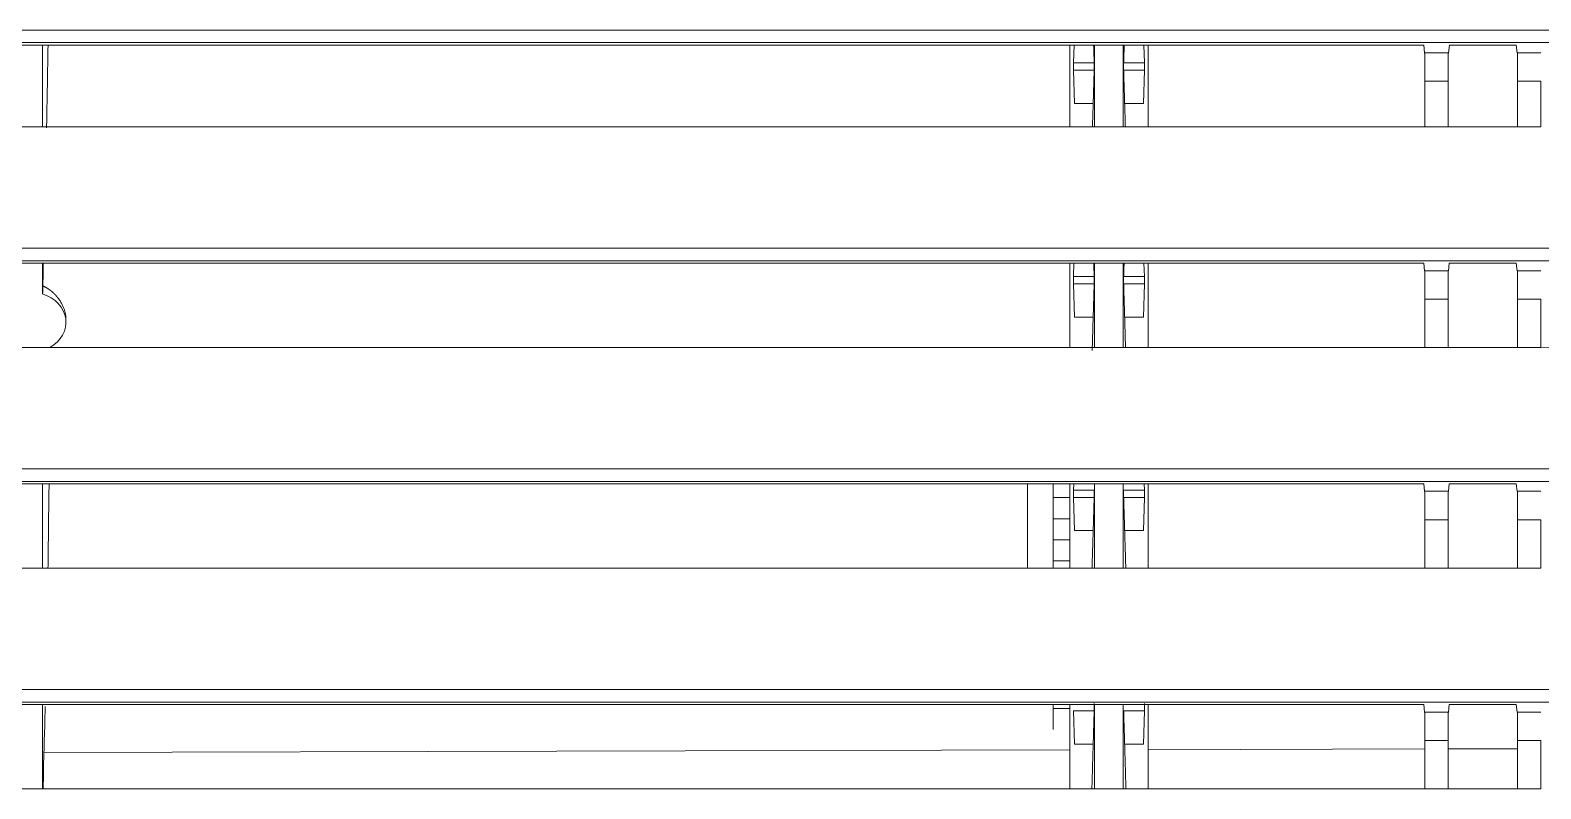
# Model space of a CAD drawing. Header units: millimetres. Extents: x 70151 to 230897, y 35202 to 113211.
# Drawn here: x 178958.6 to 179064.2, y 68887.8 to 68940.8 of the extents above; entities that cross this region are included whole.
import ezdxf

# ---------------------------------------------------------------- set-up
doc = ezdxf.new("R2010")
doc.units = ezdxf.units.MM
doc.header["$LTSCALE"] = 50
doc.layers.add('2-con', color=2, linetype='Continuous')
doc.layers.add('mark-B', color=2, linetype='Continuous', lineweight=20)

# ---------------------------------------------------------------- blocks, each defined once
blk = doc.blocks.new('무풍1WAY 대형')
at = {"layer": 'mark-B'}
for p, q in [((-409.33, -131.7), (-409.33, -128.33)), ((-409.33, -128.33), (-407.7, -128.33)), ((-407.7, -128.33), (-407.7, -131.7)), ((-407.7, -128.33), (-402.85, -128.33)), ((-402.85, -131.7), (-402.85, -128.33)), ((-402.85, -128.33), (-401.23, -128.33)), ((-401.23, -131.7), (-401.23, -128.33)), ((-401.23, -128.33), (-215.13, -128.33)), ((-381.88, -134.22), (-381.88, -128.33)), ((-376.4, -128.33), (-376.4, -134.22)), ((-304.6, -128.33), (-304.6, -134.22)), ((-304.69, -130.87), (-376.4, -131.05)), ((-409.33, -131.7), (-407.7, -131.7)), ((-402.85, -131.11), (-407.71, -131.12)), ((-402.85, -131.7), (-401.23, -131.7)), ((-381.88, -131.06), (-401.23, -131.11)), ((-381.55, -131.44), (-381.62, -133.77)), ((-381.55, -131.44), (-380.24, -131.44)), ((-378.04, -131.44), (-376.73, -131.44)), ((-376.66, -133.77), (-376.73, -131.44)), ((-375.24, -132.47), (-375.24, -133.95)), ((-375.24, -132.47), (-375.24, -133.95)), ((-407.69, -133.69), (-409.34, -133.69)), ((-407.69, -133.69), (-407.62, -134.22)), ((-402.93, -134.22), (-402.87, -133.69)), ((-401.21, -133.69), (-402.87, -133.69)), ((-401.15, -134.22), (-401.21, -133.69)), ((-381.62, -133.77), (-380.17, -133.77)), ((-378.11, -133.77), (-376.66, -133.77)), ((-376.4, -133.95), (-375.24, -133.95)), ((-376.4, -133.95), (-375.24, -133.95)), ((-375.24, -133.95), (-375.24, -134.22)), ((-375.24, -133.95), (-375.24, -134.22)), ((-471.95, -134.39), (471.93, -134.39)), ((-402.93, -134.22), (-407.62, -134.22)), ((-215.22, -134.22), (-401.15, -134.22)), ((471.93, -135.26), (-471.95, -135.26)), ((-409.33, -147.14), (-409.33, -143.76)), ((-409.33, -143.76), (-407.7, -143.76)), ((-407.7, -143.76), (-407.7, -147.14)), ((-407.7, -143.76), (-402.85, -143.76)), ((-402.85, -147.14), (-402.85, -143.76)), ((-402.85, -143.76), (-401.23, -143.76)), ((-401.23, -147.14), (-401.23, -143.76)), ((-401.23, -143.76), (-215.13, -143.76)), ((-381.88, -149.65), (-381.88, -143.76)), ((-376.4, -143.76), (-376.4, -149.65)), ((-376.4, -144.26), (-375.24, -144.26)), ((-376.4, -144.26), (-375.24, -144.26)), ((-375.24, -143.76), (-375.24, -144.26)), ((-375.24, -143.76), (-375.24, -144.26)), ((-375.24, -144.26), (-375.24, -145.74)), ((-375.24, -144.26), (-375.24, -145.74)), ((-373.44, -149.66), (-373.44, -143.76)), ((-373.44, -149.66), (-373.44, -143.76)), ((-304.6, -143.76), (-304.6, -149.66)), ((-381.55, -146.38), (-381.62, -148.71)), ((-381.55, -146.38), (-380.24, -146.38)), ((-378.04, -146.38), (-376.73, -146.38)), ((-376.66, -148.71), (-376.73, -146.38)), ((-376.4, -145.74), (-375.24, -145.74)), ((-376.4, -145.74), (-375.24, -145.74)), ((-375.24, -145.74), (-375.24, -147.21)), ((-375.24, -145.74), (-375.24, -147.21)), ((-409.33, -147.14), (-407.7, -147.14)), ((-402.85, -147.14), (-401.23, -147.14)), ((-376.4, -147.21), (-375.24, -147.21)), ((-376.4, -147.21), (-375.24, -147.21)), ((-375.24, -147.21), (-375.24, -148.69)), ((-375.24, -147.21), (-375.24, -148.69)), ((-381.62, -148.71), (-380.17, -148.71)), ((-378.11, -148.71), (-376.66, -148.71)), ((-376.4, -148.69), (-375.24, -148.69)), ((-376.4, -148.69), (-375.24, -148.69)), ((-375.24, -148.69), (-375.24, -149.66)), ((-375.24, -148.69), (-375.24, -149.66)), ((-469.22, -149.82), (469.2, -149.82)), ((-407.69, -149.13), (-409.34, -149.13)), ((-407.69, -149.13), (-407.62, -149.66)), ((-402.93, -149.66), (-407.62, -149.66)), ((-402.93, -149.66), (-402.87, -149.13)), ((-401.21, -149.13), (-402.87, -149.13)), ((-401.15, -149.66), (-401.21, -149.13)), ((-215.22, -149.66), (-401.15, -149.66)), ((-381.62, -149.22), (-381.6, -149.66)), ((-380.17, -149.22), (-381.62, -149.22)), ((-376.66, -149.22), (-378.11, -149.22)), ((-376.68, -149.66), (-376.66, -149.22)), ((469.2, -150.7), (-469.22, -150.7)), ((-409.33, -162.58), (-409.33, -159.2)), ((-409.33, -159.2), (-407.7, -159.2)), ((-407.7, -159.2), (-407.7, -162.58)), ((-407.7, -159.2), (-402.85, -159.2)), ((-402.85, -162.58), (-402.85, -159.2)), ((-402.85, -159.2), (-401.23, -159.2)), ((-401.23, -162.58), (-401.23, -159.2)), ((-401.23, -159.2), (-215.13, -159.2)), ((-381.88, -165.09), (-381.88, -159.2)), ((-376.4, -159.2), (-376.4, -165.09)), ((-381.55, -161.32), (-381.62, -163.64)), ((-381.55, -161.32), (-380.24, -161.32)), ((-378.04, -161.32), (-376.73, -161.32)), ((-376.66, -163.64), (-376.73, -161.32)), ((-306.23, -160.95), (-306.23, -161.19)), ((-409.33, -162.58), (-407.7, -162.58)), ((-402.85, -162.58), (-401.23, -162.58)), ((-381.62, -163.64), (-380.17, -163.64)), ((-378.11, -163.64), (-376.66, -163.64)), ((-304.6, -162.93), (-304.6, -165.09)), ((-407.69, -164.56), (-409.34, -164.56)), ((-407.69, -164.56), (-407.62, -165.09)), ((-402.93, -165.09), (-402.87, -164.56)), ((-401.21, -164.56), (-402.87, -164.56)), ((-401.15, -165.09), (-401.21, -164.56)), ((-381.62, -164.16), (-381.59, -165.09)), ((-380.17, -164.16), (-381.62, -164.16)), ((-376.66, -164.16), (-378.11, -164.16)), ((-376.69, -165.09), (-376.66, -164.16)), ((-466.49, -165.26), (466.47, -165.26)), ((-402.93, -165.09), (-407.62, -165.09)), ((-215.22, -165.09), (-401.15, -165.09)), ((466.47, -166.13), (-466.49, -166.13)), ((-409.33, -177.81), (-409.33, -174.63)), ((-409.33, -174.63), (-407.7, -174.63)), ((-407.7, -174.63), (-407.7, -177.81)), ((-407.7, -174.63), (-402.85, -174.63)), ((-402.85, -177.81), (-402.85, -174.63)), ((-402.85, -174.63), (-401.23, -174.63)), ((-401.23, -177.81), (-401.23, -174.63)), ((-401.23, -174.63), (-215.13, -174.63)), ((-381.88, -180.34), (-381.88, -174.63)), ((-376.4, -174.63), (-376.4, -180.34)), ((-304.6, -174.63), (-304.6, -180.34)), ((-381.55, -176.25), (-381.62, -178.58)), ((-381.55, -176.25), (-380.24, -176.25)), ((-378.04, -176.25), (-376.73, -176.25)), ((-376.66, -178.58), (-376.73, -176.25)), ((-409.33, -177.81), (-407.7, -177.81)), ((-402.85, -177.81), (-401.23, -177.81)), ((-381.62, -178.58), (-380.17, -178.58)), ((-381.62, -179.1), (-381.58, -180.34)), ((-380.17, -179.1), (-381.62, -179.1)), ((-378.11, -178.58), (-376.66, -178.58)), ((-376.66, -179.1), (-378.11, -179.1)), ((-376.7, -180.34), (-376.66, -179.1)), ((-463.79, -180.51), (463.77, -180.51)), ((-407.69, -179.8), (-409.34, -179.8)), ((-407.69, -179.8), (-407.62, -180.34)), ((-402.94, -180.34), (-407.62, -180.34)), ((-402.94, -180.34), (-402.87, -179.8)), ((-401.21, -179.8), (-402.87, -179.8)), ((-401.15, -180.34), (-401.21, -179.8)), ((-215.22, -180.34), (-401.15, -180.34)), ((463.77, -181.38), (-463.79, -181.38))]:
    blk.add_line(p, q, dxfattribs=at)
for centre, major_axis, ratio, start_param, end_param in [((-407.69, -131.7), (0, -1.99), 0.008727, 4.712389, 6.213372), ((-402.87, -131.7), (0, -1.99), 0.008727, 0.069813, 1.570796), ((-401.21, -131.7), (0, -1.99), 0.008727, 4.712389, 6.213372), ((-407.69, -147.14), (0, -1.99), 0.008727, 4.712389, 6.213372), ((-402.87, -147.14), (0, -1.99), 0.008727, 0.069813, 1.570796), ((-401.21, -147.14), (0, -1.99), 0.008727, 4.712389, 6.213372), ((-303.74, -160.95), (-2.49, 0), 0.848048, 5.296372, 7.502412), ((-407.69, -162.58), (0, -1.99), 0.008727, 4.712389, 6.213372), ((-402.87, -162.58), (0, -1.99), 0.008727, 0.069813, 1.570796), ((-401.21, -162.58), (0, -1.99), 0.008727, 4.712389, 6.213372), ((-407.69, -177.81), (0, -1.99), 0.008727, 4.712389, 6.213372), ((-402.87, -177.81), (0, -1.99), 0.008727, 0.069813, 1.570796), ((-401.21, -177.81), (0, -1.99), 0.008727, 4.712389, 6.213372)]:
    blk.add_ellipse(centre, major_axis=major_axis, ratio=ratio, start_param=start_param, end_param=end_param, dxfattribs=at)
for points, degree in [([(-380.33, -128.33), (-380.24, -131.44)], 1), ([(-380.14, -128.33), (-380.14, -134.22)], 1), ([(-378.14, -134.22), (-378.14, -128.33)], 1), ([(-378.04, -131.44), (-377.95, -128.33)], 1), ([(-380.24, -131.44), (-380.17, -133.77)], 1), ([(-378.11, -133.77), (-378.04, -131.44)], 1), ([(-378.11, -134.29), (-378.11, -134.25), (-378.11, -134.11), (-378.11, -133.95), (-378.11, -133.81), (-378.11, -133.77)], 2), ([(-380.32, -143.76), (-380.24, -146.38)], 1), ([(-380.14, -143.76), (-380.14, -149.66)], 1), ([(-378.14, -149.66), (-378.14, -143.76)], 1), ([(-378.04, -146.38), (-377.96, -143.76)], 1), ([(-380.24, -146.38), (-380.17, -148.71)], 1), ([(-378.11, -148.71), (-378.04, -146.38)], 1), ([(-380.17, -148.71), (-380.17, -148.75), (-380.17, -148.88), (-380.17, -149.04), (-380.17, -149.18), (-380.17, -149.22)], 2), ([(-378.11, -149.22), (-378.11, -149.18), (-378.11, -149.05), (-378.11, -148.89), (-378.11, -148.75), (-378.11, -148.71)], 2), ([(-409.33, -159.2), (-428.64, -159.33), (-447.95, -159.46), (-467.27, -159.59)], 3), ([(-380.3, -159.2), (-380.24, -161.32)], 1), ([(-380.14, -159.2), (-380.14, -165.09)], 1), ([(-378.14, -165.09), (-378.14, -159.2)], 1), ([(-378.04, -161.32), (-377.97, -158.98)], 1), ([(-380.24, -161.32), (-380.17, -163.64)], 1), ([(-378.11, -163.64), (-378.04, -161.32)], 1), ([(-380.17, -163.64), (-380.17, -163.68), (-380.17, -163.82), (-380.17, -163.98), (-380.17, -164.12), (-380.17, -164.16)], 2), ([(-378.11, -164.16), (-378.11, -164.12), (-378.11, -163.98), (-378.11, -163.82), (-378.11, -163.68), (-378.11, -163.64)], 2), ([(-380.17, -164.16), (-380.2, -165.09)], 1), ([(-378.08, -165.09), (-378.11, -164.16)], 1), ([(-380.29, -174.63), (-380.24, -176.25)], 1), ([(-380.14, -174.63), (-380.14, -180.34)], 1), ([(-378.14, -180.34), (-378.14, -174.63)], 1), ([(-378.04, -176.25), (-377.99, -174.63)], 1), ([(-380.24, -176.25), (-380.17, -178.58)], 1), ([(-378.11, -178.58), (-378.04, -176.25)], 1), ([(-380.17, -179.1), (-380.21, -180.34)], 1), ([(-380.17, -178.58), (-380.17, -178.62), (-380.17, -178.76), (-380.17, -178.92), (-380.17, -179.06), (-380.17, -179.1)], 2), ([(-378.11, -179.1), (-378.11, -179.06), (-378.11, -178.92), (-378.11, -178.76), (-378.11, -178.62), (-378.11, -178.58)], 2), ([(-378.07, -180.34), (-378.11, -179.1)], 1)]:
    blk.add_open_spline(points, degree=degree, dxfattribs=at)
for points, knots in [([(-304.69, -130.87), (-304.68, -130.68), (-304.68, -130.46), (-304.67, -130.18), (-304.67, -130.12), (-304.67, -130.03), (-304.67, -130), (-304.67, -129.94), (-304.66, -129.8), (-304.66, -129.52), (-304.65, -129.28), (-304.65, -129.09), (-304.65, -129), (-304.65, -128.9), (-304.65, -128.84), (-304.65, -128.81), (-304.64, -128.63), (-304.64, -128.48), (-304.64, -128.33)], [0, 0, 0, 0, 0.276548, 0.276548, 0.345686, 0.345686, 0.380254, 0.380254, 0.414823, 0.553097, 0.691371, 0.691371, 0.760508, 0.795077, 0.795077, 0.829645, 0.829645, 1, 1, 1, 1]), ([(-304.78, -134.07), (-304.78, -133.98), (-304.77, -133.81), (-304.77, -133.64), (-304.77, -133.5), (-304.76, -133.43), (-304.75, -133.08), (-304.75, -132.8), (-304.74, -132.38), (-304.73, -132.24), (-304.72, -131.96), (-304.71, -131.55), (-304.7, -131.14), (-304.69, -130.87)], [0, 0, 0, 0, 0.089016, 0.154087, 0.154087, 0.219157, 0.219157, 0.479438, 0.479438, 0.609578, 0.609578, 0.739719, 1, 1, 1, 1]), ([(-381.62, -133.77), (-381.62, -133.77), (-381.62, -133.77), (-381.62, -133.78), (-381.62, -133.78), (-381.62, -133.79), (-381.62, -133.79), (-381.62, -133.8), (-381.62, -133.8), (-381.62, -133.81), (-381.62, -133.81), (-381.62, -133.82), (-381.62, -133.83), (-381.62, -133.83), (-381.62, -133.84), (-381.62, -133.84), (-381.62, -133.85), (-381.62, -133.86), (-381.62, -133.86), (-381.62, -133.87), (-381.62, -133.88), (-381.62, -133.88), (-381.62, -133.89), (-381.62, -133.9), (-381.62, -133.91), (-381.62, -133.91), (-381.62, -133.92), (-381.62, -133.93), (-381.62, -133.93), (-381.62, -133.94), (-381.62, -133.95), (-381.62, -133.96), (-381.62, -133.96), (-381.62, -133.97), (-381.62, -133.98), (-381.62, -133.98), (-381.62, -133.99), (-381.62, -134), (-381.62, -134.01), (-381.62, -134.01), (-381.62, -134.02), (-381.62, -134.03), (-381.62, -134.04), (-381.62, -134.06), (-381.62, -134.07), (-381.62, -134.08), (-381.62, -134.1), (-381.62, -134.11), (-381.62, -134.13), (-381.62, -134.14), (-381.62, -134.16), (-381.62, -134.17), (-381.62, -134.18), (-381.62, -134.2), (-381.62, -134.21), (-381.62, -134.22), (-381.62, -134.23), (-381.62, -134.25), (-381.62, -134.26), (-381.62, -134.27), (-381.62, -134.28), (-381.62, -134.28), (-381.62, -134.29)], [0, 0, 0, 0, 0.013747, 0.027429, 0.041048, 0.054602, 0.068093, 0.08152, 0.094883, 0.108181, 0.121416, 0.134587, 0.147694, 0.160737, 0.173716, 0.186631, 0.199482, 0.212269, 0.224992, 0.237651, 0.250246, 0.262777, 0.275245, 0.287648, 0.299987, 0.312263, 0.324474, 0.336622, 0.348705, 0.360725, 0.372681, 0.384572, 0.3964, 0.408164, 0.419864, 0.4315, 0.443072, 0.454581, 0.466025, 0.477405, 0.488722, 0.499974, 0.52253, 0.545343, 0.568414, 0.591742, 0.615327, 0.63917, 0.66327, 0.687627, 0.712242, 0.737115, 0.762244, 0.787632, 0.813276, 0.839179, 0.865338, 0.891756, 0.91843, 0.945363, 0.972553, 1, 1, 1, 1]), ([(-305.05, -149.66), (-305.05, -149.62), (-305.05, -149.43), (-305.04, -148.95), (-305.03, -148.22), (-305.02, -147.47), (-305.02, -146.95), (-305.01, -146.72), (-305.01, -146.57), (-305.01, -146.5), (-305, -145.82), (-304.99, -144.93), (-304.98, -144.03), (-304.97, -143.74)], [0, 0, 0, 0, 0.020279, 0.095944, 0.247276, 0.398608, 0.474274, 0.512107, 0.512107, 0.54994, 0.54994, 0.852603, 1, 1, 1, 1]), ([(-381.62, -148.71), (-381.62, -148.71), (-381.62, -148.71), (-381.62, -148.72), (-381.62, -148.72), (-381.62, -148.73), (-381.62, -148.73), (-381.62, -148.74), (-381.62, -148.74), (-381.62, -148.75), (-381.62, -148.75), (-381.62, -148.76), (-381.62, -148.76), (-381.62, -148.77), (-381.62, -148.78), (-381.62, -148.78), (-381.62, -148.79), (-381.62, -148.8), (-381.62, -148.8), (-381.62, -148.81), (-381.62, -148.82), (-381.62, -148.82), (-381.62, -148.83), (-381.62, -148.84), (-381.62, -148.84), (-381.62, -148.85), (-381.62, -148.86), (-381.62, -148.86), (-381.62, -148.87), (-381.62, -148.88), (-381.62, -148.89), (-381.62, -148.89), (-381.62, -148.9), (-381.62, -148.91), (-381.62, -148.92), (-381.62, -148.92), (-381.62, -148.93), (-381.62, -148.94), (-381.62, -148.94), (-381.62, -148.95), (-381.62, -148.96), (-381.62, -148.97), (-381.62, -148.98), (-381.62, -148.99), (-381.62, -149.01), (-381.62, -149.02), (-381.62, -149.04), (-381.62, -149.05), (-381.62, -149.07), (-381.62, -149.08), (-381.62, -149.09), (-381.62, -149.11), (-381.62, -149.12), (-381.62, -149.13), (-381.62, -149.15), (-381.62, -149.16), (-381.62, -149.17), (-381.62, -149.18), (-381.62, -149.19), (-381.62, -149.21), (-381.62, -149.21), (-381.62, -149.22), (-381.62, -149.22)], [0, 0, 0, 0, 0.013747, 0.027429, 0.041048, 0.054602, 0.068093, 0.08152, 0.094883, 0.108181, 0.121416, 0.134587, 0.147694, 0.160737, 0.173716, 0.186631, 0.199482, 0.212269, 0.224992, 0.237651, 0.250246, 0.262777, 0.275245, 0.287648, 0.299987, 0.312263, 0.324474, 0.336622, 0.348705, 0.360725, 0.372681, 0.384573, 0.3964, 0.408164, 0.419864, 0.4315, 0.443072, 0.454581, 0.466025, 0.477405, 0.488722, 0.499974, 0.52253, 0.545343, 0.568414, 0.591742, 0.615327, 0.63917, 0.66327, 0.687627, 0.712242, 0.737115, 0.762244, 0.787632, 0.813276, 0.839179, 0.865338, 0.891756, 0.91843, 0.945363, 0.972553, 1, 1, 1, 1]), ([(-376.66, -149.22), (-376.66, -149.22), (-376.66, -149.22), (-376.66, -149.21), (-376.66, -149.21), (-376.66, -149.21), (-376.66, -149.2), (-376.66, -149.19), (-376.66, -149.19), (-376.66, -149.18), (-376.66, -149.18), (-376.66, -149.17), (-376.66, -149.17), (-376.66, -149.16), (-376.66, -149.15), (-376.66, -149.15), (-376.66, -149.14), (-376.66, -149.13), (-376.66, -149.13), (-376.66, -149.12), (-376.66, -149.11), (-376.66, -149.11), (-376.66, -149.1), (-376.66, -149.09), (-376.66, -149.09), (-376.66, -149.08), (-376.66, -149.07), (-376.66, -149.07), (-376.66, -149.06), (-376.66, -149.05), (-376.66, -149.04), (-376.66, -149.04), (-376.66, -149.03), (-376.66, -149.02), (-376.66, -149.01), (-376.66, -149.01), (-376.66, -149), (-376.66, -148.99), (-376.66, -148.99), (-376.66, -148.98), (-376.66, -148.97), (-376.66, -148.96), (-376.66, -148.95), (-376.66, -148.94), (-376.66, -148.92), (-376.66, -148.91), (-376.66, -148.89), (-376.66, -148.88), (-376.66, -148.86), (-376.66, -148.85), (-376.66, -148.84), (-376.66, -148.82), (-376.66, -148.81), (-376.66, -148.8), (-376.66, -148.78), (-376.66, -148.77), (-376.66, -148.76), (-376.66, -148.75), (-376.66, -148.74), (-376.66, -148.72), (-376.66, -148.72), (-376.66, -148.71), (-376.66, -148.71)], [0, 0, 0, 0, 0.013748, 0.027432, 0.041052, 0.054607, 0.068099, 0.081527, 0.09489, 0.10819, 0.121425, 0.134597, 0.147704, 0.160748, 0.173727, 0.186643, 0.199494, 0.212281, 0.225005, 0.237664, 0.250259, 0.262791, 0.275258, 0.287661, 0.3, 0.312275, 0.324487, 0.336634, 0.348717, 0.360736, 0.372691, 0.384582, 0.39641, 0.408173, 0.419872, 0.431507, 0.443078, 0.454585, 0.466029, 0.477408, 0.488723, 0.499974, 0.522542, 0.545365, 0.568445, 0.591781, 0.615372, 0.639221, 0.663325, 0.687685, 0.712302, 0.737175, 0.762304, 0.78769, 0.813331, 0.839229, 0.865384, 0.891794, 0.918461, 0.945384, 0.972564, 1, 1, 1, 1]), ([(-304.62, -163.49), (-304.63, -163.49), (-304.64, -163.48), (-304.67, -163.47), (-304.69, -163.46), (-304.71, -163.45), (-304.74, -163.44), (-304.76, -163.43), (-304.78, -163.41), (-304.81, -163.4), (-304.83, -163.39), (-304.85, -163.38), (-304.88, -163.36), (-304.9, -163.35), (-304.92, -163.34), (-304.94, -163.32), (-304.97, -163.31), (-304.99, -163.29), (-305.01, -163.28), (-305.03, -163.26), (-305.05, -163.25), (-305.07, -163.23), (-305.1, -163.22), (-305.12, -163.2), (-305.14, -163.19), (-305.16, -163.17), (-305.18, -163.16), (-305.2, -163.14), (-305.22, -163.12), (-305.24, -163.1), (-305.26, -163.09), (-305.28, -163.07), (-305.3, -163.05), (-305.32, -163.04), (-305.34, -163.02), (-305.36, -163), (-305.38, -162.98), (-305.4, -162.96), (-305.42, -162.94), (-305.44, -162.92), (-305.46, -162.9), (-305.47, -162.89), (-305.49, -162.87), (-305.51, -162.85), (-305.53, -162.83), (-305.55, -162.8), (-305.57, -162.78), (-305.58, -162.76), (-305.6, -162.74), (-305.62, -162.72), (-305.64, -162.7), (-305.65, -162.68), (-305.72, -162.6), (-305.82, -162.45), (-305.94, -162.25), (-306.05, -162.03), (-306.13, -161.82), (-306.18, -161.61), (-306.21, -161.43), (-306.23, -161.29), (-306.23, -161.22), (-306.23, -161.19)], [0, 0, 0, 0, 0.008565, 0.017119, 0.025665, 0.034201, 0.04273, 0.051253, 0.059769, 0.06828, 0.076787, 0.08529, 0.093791, 0.102291, 0.110789, 0.119288, 0.127788, 0.13629, 0.144794, 0.153303, 0.161816, 0.170334, 0.178859, 0.187391, 0.195932, 0.204481, 0.213041, 0.221612, 0.230195, 0.238791, 0.247401, 0.256025, 0.264665, 0.273322, 0.281997, 0.29069, 0.299403, 0.308136, 0.31689, 0.325668, 0.334468, 0.343293, 0.352144, 0.36102, 0.369925, 0.378857, 0.387819, 0.396811, 0.405835, 0.414891, 0.423981, 0.433105, 0.442264, 0.525128, 0.606252, 0.685467, 0.763333, 0.840668, 0.918342, 0.965778, 1, 1, 1, 1]), ([(-381.62, -163.64), (-381.62, -163.65), (-381.62, -163.65), (-381.62, -163.65), (-381.62, -163.66), (-381.62, -163.66), (-381.62, -163.67), (-381.62, -163.67), (-381.62, -163.68), (-381.62, -163.68), (-381.62, -163.69), (-381.62, -163.7), (-381.62, -163.7), (-381.62, -163.71), (-381.62, -163.71), (-381.62, -163.72), (-381.62, -163.73), (-381.62, -163.73), (-381.62, -163.74), (-381.62, -163.75), (-381.62, -163.75), (-381.62, -163.76), (-381.62, -163.77), (-381.62, -163.77), (-381.62, -163.78), (-381.62, -163.79), (-381.62, -163.8), (-381.62, -163.8), (-381.62, -163.81), (-381.62, -163.82), (-381.62, -163.82), (-381.62, -163.83), (-381.62, -163.84), (-381.62, -163.85), (-381.62, -163.85), (-381.62, -163.86), (-381.62, -163.87), (-381.62, -163.87), (-381.62, -163.88), (-381.62, -163.89), (-381.62, -163.9), (-381.62, -163.91), (-381.62, -163.92), (-381.62, -163.93), (-381.62, -163.95), (-381.62, -163.96), (-381.62, -163.97), (-381.62, -163.99), (-381.62, -164), (-381.62, -164.02), (-381.62, -164.03), (-381.62, -164.05), (-381.62, -164.06), (-381.62, -164.07), (-381.62, -164.09), (-381.62, -164.1), (-381.62, -164.11), (-381.62, -164.12), (-381.62, -164.13), (-381.62, -164.14), (-381.62, -164.15), (-381.62, -164.16), (-381.62, -164.16)], [0, 0, 0, 0, 0.013747, 0.027429, 0.041048, 0.054602, 0.068093, 0.08152, 0.094883, 0.108181, 0.121416, 0.134587, 0.147694, 0.160737, 0.173716, 0.186631, 0.199482, 0.212269, 0.224992, 0.237651, 0.250246, 0.262777, 0.275245, 0.287648, 0.299987, 0.312263, 0.324474, 0.336622, 0.348705, 0.360725, 0.372681, 0.384572, 0.3964, 0.408164, 0.419864, 0.4315, 0.443072, 0.454581, 0.466025, 0.477405, 0.488722, 0.499974, 0.52253, 0.545343, 0.568414, 0.591742, 0.615327, 0.63917, 0.66327, 0.687627, 0.712242, 0.737115, 0.762244, 0.787632, 0.813276, 0.839179, 0.865338, 0.891756, 0.91843, 0.945363, 0.972553, 1, 1, 1, 1]), ([(-376.66, -164.16), (-376.66, -164.16), (-376.66, -164.16), (-376.66, -164.15), (-376.66, -164.15), (-376.66, -164.14), (-376.66, -164.14), (-376.66, -164.13), (-376.66, -164.13), (-376.66, -164.12), (-376.66, -164.12), (-376.66, -164.11), (-376.66, -164.1), (-376.66, -164.1), (-376.66, -164.09), (-376.66, -164.09), (-376.66, -164.08), (-376.66, -164.07), (-376.66, -164.07), (-376.66, -164.06), (-376.66, -164.05), (-376.66, -164.05), (-376.66, -164.04), (-376.66, -164.03), (-376.66, -164.02), (-376.66, -164.02), (-376.66, -164.01), (-376.66, -164), (-376.66, -164), (-376.66, -163.99), (-376.66, -163.98), (-376.66, -163.97), (-376.66, -163.97), (-376.66, -163.96), (-376.66, -163.95), (-376.66, -163.95), (-376.66, -163.94), (-376.66, -163.93), (-376.66, -163.92), (-376.66, -163.92), (-376.66, -163.91), (-376.66, -163.9), (-376.66, -163.89), (-376.66, -163.87), (-376.66, -163.86), (-376.66, -163.85), (-376.66, -163.83), (-376.66, -163.82), (-376.66, -163.8), (-376.66, -163.79), (-376.66, -163.77), (-376.66, -163.76), (-376.66, -163.75), (-376.66, -163.73), (-376.66, -163.72), (-376.66, -163.71), (-376.66, -163.7), (-376.66, -163.68), (-376.66, -163.67), (-376.66, -163.66), (-376.66, -163.65), (-376.66, -163.65), (-376.66, -163.64)], [0, 0, 0, 0, 0.013748, 0.027432, 0.041052, 0.054607, 0.068099, 0.081527, 0.09489, 0.10819, 0.121425, 0.134597, 0.147704, 0.160748, 0.173727, 0.186643, 0.199494, 0.212281, 0.225005, 0.237664, 0.250259, 0.262791, 0.275258, 0.287661, 0.3, 0.312275, 0.324487, 0.336634, 0.348717, 0.360736, 0.372691, 0.384582, 0.39641, 0.408173, 0.419872, 0.431507, 0.443078, 0.454585, 0.466029, 0.477408, 0.488723, 0.499974, 0.522542, 0.545365, 0.568445, 0.591781, 0.615372, 0.639221, 0.663325, 0.687685, 0.712302, 0.737175, 0.762304, 0.78769, 0.813331, 0.839229, 0.865384, 0.891794, 0.918461, 0.945384, 0.972564, 1, 1, 1, 1]), ([(-304.64, -165.1), (-304.64, -165.09), (-304.64, -165.08), (-304.64, -165.05), (-304.64, -165.03), (-304.64, -165), (-304.64, -164.98), (-304.64, -164.96), (-304.64, -164.93), (-304.64, -164.91), (-304.64, -164.88), (-304.64, -164.86), (-304.64, -164.83), (-304.64, -164.81), (-304.64, -164.79), (-304.64, -164.76), (-304.64, -164.74), (-304.64, -164.72), (-304.64, -164.7), (-304.64, -164.67), (-304.64, -164.65), (-304.64, -164.63), (-304.64, -164.61), (-304.63, -164.58), (-304.63, -164.56), (-304.63, -164.54), (-304.63, -164.52), (-304.63, -164.5), (-304.63, -164.48), (-304.63, -164.46), (-304.63, -164.44), (-304.63, -164.41), (-304.63, -164.39), (-304.63, -164.37), (-304.63, -164.35), (-304.63, -164.33), (-304.63, -164.31), (-304.63, -164.3), (-304.63, -164.28), (-304.63, -164.26), (-304.63, -164.24), (-304.63, -164.22), (-304.63, -164.2), (-304.63, -164.18), (-304.63, -164.16), (-304.63, -164.15), (-304.63, -164.13), (-304.63, -164.11), (-304.63, -164.09), (-304.63, -164.08), (-304.63, -164.06), (-304.63, -164.04), (-304.63, -164.03), (-304.63, -164.01), (-304.63, -163.99), (-304.63, -163.98), (-304.63, -163.96), (-304.63, -163.95), (-304.62, -163.93), (-304.62, -163.91), (-304.62, -163.9), (-304.62, -163.88), (-304.62, -163.87), (-304.62, -163.86), (-304.62, -163.84), (-304.62, -163.83), (-304.62, -163.81), (-304.62, -163.8), (-304.62, -163.79), (-304.62, -163.77), (-304.62, -163.76), (-304.62, -163.75), (-304.62, -163.74), (-304.62, -163.72), (-304.62, -163.71), (-304.62, -163.7), (-304.62, -163.69), (-304.62, -163.68), (-304.62, -163.67), (-304.62, -163.66), (-304.62, -163.65), (-304.62, -163.64), (-304.62, -163.63), (-304.62, -163.62), (-304.62, -163.61), (-304.62, -163.6), (-304.62, -163.59), (-304.62, -163.58), (-304.62, -163.57), (-304.62, -163.56), (-304.62, -163.55), (-304.62, -163.54), (-304.62, -163.54), (-304.62, -163.53), (-304.62, -163.52), (-304.62, -163.51), (-304.62, -163.51), (-304.62, -163.5), (-304.62, -163.5), (-304.62, -163.49)], [0, 0, 0, 0, 0.013613, 0.029673, 0.045615, 0.061441, 0.07715, 0.092743, 0.108219, 0.123578, 0.138822, 0.15395, 0.168962, 0.183858, 0.198638, 0.213303, 0.227851, 0.242284, 0.256601, 0.270802, 0.284887, 0.298856, 0.312709, 0.326445, 0.340065, 0.353568, 0.366955, 0.380224, 0.393377, 0.406412, 0.419329, 0.432129, 0.44481, 0.457373, 0.469818, 0.482144, 0.494351, 0.506438, 0.518405, 0.530253, 0.54198, 0.553587, 0.565072, 0.576436, 0.587679, 0.598799, 0.609798, 0.620673, 0.631425, 0.642054, 0.652559, 0.66294, 0.673196, 0.683328, 0.693334, 0.703214, 0.712969, 0.722597, 0.732098, 0.741471, 0.750718, 0.759836, 0.768825, 0.777684, 0.786403, 0.794982, 0.80342, 0.811718, 0.819876, 0.827894, 0.835773, 0.843512, 0.851111, 0.858571, 0.865892, 0.873073, 0.880116, 0.887019, 0.893784, 0.900409, 0.906897, 0.913245, 0.919455, 0.925526, 0.931459, 0.937253, 0.942909, 0.948427, 0.953806, 0.959047, 0.96415, 0.969115, 0.973941, 0.97863, 0.98318, 0.987592, 0.991866, 0.996002, 1, 1, 1, 1]), ([(-304.98, -180.32), (-304.98, -180.23), (-304.97, -179.99), (-304.97, -179.67), (-304.96, -179.41), (-304.96, -179.28), (-304.96, -179.21), (-304.96, -179.18), (-304.96, -179.17), (-304.96, -179.16), (-304.96, -179.15), (-304.96, -179.15), (-304.96, -179.15), (-304.96, -179.15), (-304.96, -179.15), (-304.96, -179.15), (-304.96, -179.15), (-304.95, -178.81), (-304.94, -178.08), (-304.93, -177.23), (-304.91, -176.56), (-304.91, -176.34), (-304.9, -175.98), (-304.9, -175.86), (-304.9, -175.62), (-304.89, -175.5), (-304.89, -175.11), (-304.88, -174.83), (-304.87, -174.55)], [0, 0, 0, 0, 0.035955, 0.095482, 0.125246, 0.140128, 0.147569, 0.151289, 0.153149, 0.154079, 0.154544, 0.154777, 0.154893, 0.154951, 0.15498, 0.15498, 0.155009, 0.155009, 0.393119, 0.631228, 0.631228, 0.750283, 0.750283, 0.80981, 0.80981, 0.869338, 0.869338, 1, 1, 1, 1]), ([(-381.62, -178.58), (-381.62, -178.58), (-381.62, -178.59), (-381.62, -178.59), (-381.62, -178.6), (-381.62, -178.6), (-381.62, -178.61), (-381.62, -178.61), (-381.62, -178.62), (-381.62, -178.62), (-381.62, -178.63), (-381.62, -178.63), (-381.62, -178.64), (-381.62, -178.65), (-381.62, -178.65), (-381.62, -178.66), (-381.62, -178.66), (-381.62, -178.67), (-381.62, -178.68), (-381.62, -178.68), (-381.62, -178.69), (-381.62, -178.7), (-381.62, -178.7), (-381.62, -178.71), (-381.62, -178.72), (-381.62, -178.73), (-381.62, -178.73), (-381.62, -178.74), (-381.62, -178.75), (-381.62, -178.75), (-381.62, -178.76), (-381.62, -178.77), (-381.62, -178.78), (-381.62, -178.78), (-381.62, -178.79), (-381.62, -178.8), (-381.62, -178.8), (-381.62, -178.81), (-381.62, -178.82), (-381.62, -178.83), (-381.62, -178.83), (-381.62, -178.84), (-381.62, -178.85), (-381.62, -178.87), (-381.62, -178.88), (-381.62, -178.9), (-381.62, -178.91), (-381.62, -178.93), (-381.62, -178.94), (-381.62, -178.96), (-381.62, -178.97), (-381.62, -178.98), (-381.62, -179), (-381.62, -179.01), (-381.62, -179.02), (-381.62, -179.04), (-381.62, -179.05), (-381.62, -179.06), (-381.62, -179.07), (-381.62, -179.08), (-381.62, -179.09), (-381.62, -179.1), (-381.62, -179.1)], [0, 0, 0, 0, 0.013747, 0.027429, 0.041048, 0.054602, 0.068093, 0.08152, 0.094883, 0.108181, 0.121416, 0.134587, 0.147694, 0.160737, 0.173716, 0.186631, 0.199482, 0.212269, 0.224992, 0.237651, 0.250246, 0.262777, 0.275245, 0.287648, 0.299987, 0.312263, 0.324474, 0.336622, 0.348705, 0.360725, 0.372681, 0.384572, 0.3964, 0.408164, 0.419864, 0.4315, 0.443072, 0.454581, 0.466025, 0.477405, 0.488722, 0.499974, 0.52253, 0.545343, 0.568414, 0.591742, 0.615327, 0.63917, 0.66327, 0.687627, 0.712242, 0.737115, 0.762244, 0.787632, 0.813276, 0.839179, 0.865338, 0.891756, 0.91843, 0.945363, 0.972553, 1, 1, 1, 1]), ([(-376.66, -179.1), (-376.66, -179.1), (-376.66, -179.09), (-376.66, -179.09), (-376.66, -179.09), (-376.66, -179.08), (-376.66, -179.08), (-376.66, -179.07), (-376.66, -179.06), (-376.66, -179.06), (-376.66, -179.05), (-376.66, -179.05), (-376.66, -179.04), (-376.66, -179.04), (-376.66, -179.03), (-376.66, -179.02), (-376.66, -179.02), (-376.66, -179.01), (-376.66, -179), (-376.66, -179), (-376.66, -178.99), (-376.66, -178.98), (-376.66, -178.98), (-376.66, -178.97), (-376.66, -178.96), (-376.66, -178.96), (-376.66, -178.95), (-376.66, -178.94), (-376.66, -178.93), (-376.66, -178.93), (-376.66, -178.92), (-376.66, -178.91), (-376.66, -178.9), (-376.66, -178.9), (-376.66, -178.89), (-376.66, -178.88), (-376.66, -178.88), (-376.66, -178.87), (-376.66, -178.86), (-376.66, -178.85), (-376.66, -178.85), (-376.66, -178.84), (-376.66, -178.83), (-376.66, -178.81), (-376.66, -178.8), (-376.66, -178.78), (-376.66, -178.77), (-376.66, -178.75), (-376.66, -178.74), (-376.66, -178.73), (-376.66, -178.71), (-376.66, -178.7), (-376.66, -178.68), (-376.66, -178.67), (-376.66, -178.66), (-376.66, -178.65), (-376.66, -178.63), (-376.66, -178.62), (-376.66, -178.61), (-376.66, -178.6), (-376.66, -178.59), (-376.66, -178.58), (-376.66, -178.58)], [0, 0, 0, 0, 0.013748, 0.027432, 0.041052, 0.054607, 0.068099, 0.081527, 0.09489, 0.10819, 0.121425, 0.134597, 0.147704, 0.160748, 0.173727, 0.186643, 0.199494, 0.212281, 0.225005, 0.237664, 0.250259, 0.262791, 0.275258, 0.287661, 0.3, 0.312275, 0.324487, 0.336634, 0.348717, 0.360736, 0.372691, 0.384582, 0.39641, 0.408173, 0.419872, 0.431507, 0.443078, 0.454585, 0.466029, 0.477408, 0.488723, 0.499974, 0.522542, 0.545365, 0.568445, 0.591781, 0.615372, 0.639221, 0.663325, 0.687685, 0.712302, 0.737175, 0.762304, 0.78769, 0.813331, 0.839229, 0.865384, 0.891794, 0.918461, 0.945384, 0.972564, 1, 1, 1, 1])]:
    blk.add_open_spline(points, degree=3, knots=knots, dxfattribs=at)
blk.add_rational_spline([(-304.62, -163.49), (-304.61, -163.21), (-304.6, -162.93)], [0.845440014861, 0.846999101074, 0.848583656163], degree=2, dxfattribs=at)
blk = doc.blocks.new('dpdjzjs')
at = {"layer": 'mark-B', "rotation": 180}
blk.add_blockref('무풍1WAY 대형', (178654.91, 88751.49), dxfattribs=at)

msp = doc.modelspace()

# ---------------------------------------------------------------- block references
at = {"layer": '2-con'}
msp.add_blockref('dpdjzjs', (0, -19992.04), dxfattribs=at)

doc.saveas('drawing.dxf')
